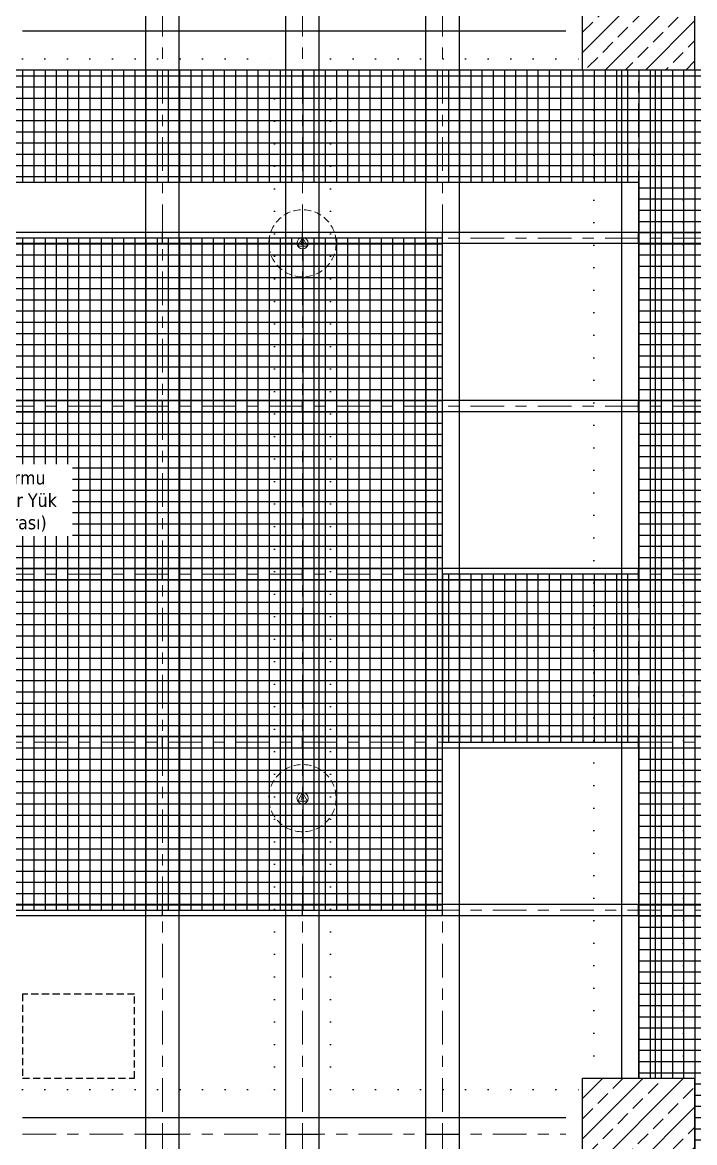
# Model space of a CAD drawing. Header units: centimetres. Extents: x 405564 to 502064, y 46284 to 60634.
# Drawn here: x 449550 to 450150, y 55075 to 56075 of the extents above; entities that cross this region are included whole.
import ezdxf
from ezdxf import colors
from ezdxf.entities.mleader import LeaderData, LeaderLine
from ezdxf.enums import TextEntityAlignment as Align
from ezdxf.math import Vec2, Vec3
from ezdxf.xclip import XClip

# ---------------------------------------------------------------- set-up
doc = ezdxf.new("R2010")
doc.units = ezdxf.units.CM
doc.header["$XCLIPFRAME"] = 0
for name, pattern in [('ACAD_ISO07W100', [3, 0, -3]), ('DASHED2', [9.525, 6.35, -3.175]), ('DOT', [0.25, 0, -0.25]), ('HIDDEN', [9.525, 6.35, -3.175]), ('XKITLINE03', [6, 3, -1, 1, -1])]:
    doc.linetypes.add(name, pattern=pattern)
doc.layers.get('0').update_dxf_attribs({"color": 8, "lineweight": 9})
for name, color, linetype, lineweight in [('0-KRCN-AYDINLATMA-130426', 8, 'Continuous', 9), ('0-KRCN-MİMARİ-220526', 8, 'Continuous', 9), ('OL_Ic', 8, 'Continuous', 9)]:
    doc.layers.add(name, color=color, linetype=linetype, lineweight=lineweight)
for name, color, linetype in [('AS_DOS_SAFT', 8, 'Continuous'), ('AS_DOS_TERAS_UST', 8, 'ACAD_ISO07W100'), ('AS_DUV', 8, 'Continuous'), ('AS_PRFL_CELIK', 8, 'Continuous'), ('AS_PRFL_CELIK AKS', 8, 'Continuous'), ('AS_PRFL_CELIK KEDI YOLU', 8, 'Continuous'), ('AS_PRFL_CELIK PLATFORM IZGARA', 8, 'Continuous'), ('AS_PYZ_BINA', 8, 'Continuous'), ('AS_TA_BETONARME', 5, 'Continuous'), ('AS_TA_TARAMA', 8, 'Continuous'), ('AS_YAZI', 8, 'Continuous')]:
    doc.layers.add(name, color=color, linetype=linetype)
doc.styles.add('2', font='arial.ttf', dxfattribs={"width": 0.9, "height": 200})
doc.styles.add('MtXpl_Tahoma', font='tahoma.ttf')
doc.styles.add('Normal_ITL', font='swissi.ttf')
pattern_1 = [(0, (-443149.746, -16832.563), (0, 10), []), (90, (-443149.746, -16832.563), (-10, 6e-16), [])]
pattern_2 = [(225, (17560.68, -7819.299), (17.96051, -17.96051), []), (225, (17542.72, -7819.299), (17.96051, -17.96051), [12.7, -6.35])]

# ---------------------------------------------------------------- blocks, each defined once
blk = doc.blocks.new('KD')
at = {"layer": '0-KRCN-AYDINLATMA-130426'}
for p, q in [((0, 5), (-4.3, -2.5)), ((4.3, -2.5), (0, 5)), ((4.3, -2.5), (-4.3, -2.5))]:
    blk.add_line(p, q, dxfattribs=at)
at = {"layer": '0-KRCN-AYDINLATMA-130426', "linetype": 'HIDDEN'}
blk.add_circle((0, 0), 30, dxfattribs=at)
at = {"layer": '0-KRCN-AYDINLATMA-130426'}
blk.add_circle((0, 0), 5, dxfattribs=at)
at = {"layer": '0-KRCN-AYDINLATMA-130426', "style": '2'}
blk.add_text('D', height=3.36, dxfattribs=at).set_placement((0, 0), align=Align.MIDDLE_CENTER)
blk = doc.blocks.new('G$C27E741DA')
at = {"layer": '0-KRCN-AYDINLATMA-130426'}
for p in [(11735.7, 8743.9), (11735.7, 8248.5)]:
    blk.add_blockref('KD', p, dxfattribs=at)
blk = doc.blocks.new('PLATFORM IZGARASI VE KEDI YOLU YERLESIMI')
at = {"layer": 'AS_PRFL_CELIK KEDI YOLU', "transparency": 33554687}
h = blk.add_hatch(dxfattribs=at)
h.set_pattern_fill('_USER', color=15, scale=10, double=1, pattern_type=0)
h.set_pattern_definition(pattern_1)
h.paths.add_polyline_path([(7550, -2400), (7500, -2400), (7500, -2300), (7550, -2300), (7550, -1900), (7975, -1900), (7975, -2175), (8100, -2175), (8100, -1900), (8100, -1800), (8100, -1250), (7975, -1250), (7975, -1800), (7125, -1800), (7125, -950), (7250, -950), (7250, -750), (7125, -750), (7125, -800), (6050, -800), (6050, -750), (5924.6, -750), (5924.6, -800), (3050, -800), (3050, -550), (2925, -550), (2925, -800), (1975, -800), (1975, -550), (1850, -550), (1850, -800), (1125, -800), (1125, -900), (1250, -900), (1250, -950), (1375, -950), (1375, -900), (6950, -900), (6950, -1250), (6775, -1250), (6775, -1400), (6950, -1400), (6950, -1700), (7000, -1700), (7000, -1800), (3900, -1800), (3900, -1700), (3950, -1700), (3950, -1550), (3775, -1550), (3775, -1800), (615, -1800), (615, -1900), (1190, -1900), (1190, -1940), (1290, -1940), (1290, -1900), (2450, -1900), (2450, -2175), (1725, -2175), (1725, -2700), (1550, -2700), (1550, -2850), (1850, -2850), (1850, -2275), (2575, -2275), (2575, -1900), (3350, -1900), (3350, -2300), (3400, -2300), (3400, -2400), (3350, -2400), (3350, -3300), (3400, -3300), (3400, -3400), (3350, -3400), (3350, -3556.2), (3525, -3556.2), (3525, -3000), (3650, -3000), (3650, -2850), (3525, -2850), (3525, -1900), (4850, -1900), (4850, -2350), (4725, -2350), (4725, -2545), (4850, -2545), (4850, -2850), (4975, -2850), (4975, -1900), (7375, -1900), (7375, -2350), (7000, -2350), (7000, -2400), (6950, -2400), (6950, -3000), (6775, -3000), (6775, -2850), (6650, -2850), (6650, -3000), (6650, -3150), (6950, -3150), (6950, -3300), (7000, -3300), (7000, -3400), (6950, -3400), (6950, -4337.5), (6525, -4337.5), (6525, -4493.7), (7125, -4493.7), (7125, -3712.5), (7250, -3712.5), (7250, -3556.2), (7125, -3556.2), (7125, -2550), (7375, -2550), (7375, -2700), (7975, -2700), (7975, -3000), (8100, -3000), (8100, -2550), (7550, -2550)])
at = {"layer": 'AS_PRFL_CELIK PLATFORM IZGARA', "transparency": 33554687}
h = blk.add_hatch(dxfattribs=at)
h.set_pattern_fill('_USER', color=256, scale=10, double=1, pattern_type=0)
h.set_pattern_definition(pattern_1)
h.paths.add_polyline_path([(6775, -950), (6175, -950), (6175, -1550), (6775, -1550)])
at = {"layer": 'AS_PRFL_CELIK KEDI YOLU', "color": 4}
for points in [[(7500, -2400), (7500, -2300), (7550, -2300), (7550, -1900), (7975, -1900), (7975, -2175), (8100, -2175), (8100, -1900), (8100, -1800), (8100, -1250), (7975, -1250), (7975, -1800), (7125, -1800), (7125, -950), (7250, -950), (7250, -750), (7125, -750), (7125, -800), (6050, -800), (6050, -750), (5924.6, -750), (5924.6, -800), (3050, -800)], [(1375, -900), (6950, -900), (6950, -1250), (6775, -1250), (6775, -1400), (6950, -1400), (6950, -1700), (7000, -1700), (7000, -1800), (3900, -1800), (3900, -1700), (3950, -1700), (3950, -1550), (3775, -1550), (3775, -1800), (615, -1800)]]:
    blk.add_lwpolyline(points, dxfattribs=at)
at = {"layer": 'AS_PRFL_CELIK PLATFORM IZGARA'}
blk.add_lwpolyline([(6175, -1550), (6775, -1550), (6775, -950), (6175, -950)], close=True, dxfattribs=at)
at = {"layer": 'AS_YAZI', "insert": (6296.6, -1158), "char_height": 12, "width": 141.875, "attachment_point": 1, "style": 'MtXpl_Tahoma', "bg_fill": 3, "box_fill_scale": 1.5, "bg_fill_color": 256, "bg_fill_transparency": 0}
blk.add_mtext('{\\fTahoma|b0|i0|c162|p34;Santral Platformu (Özel.030_Ağır Yük Platform Izgarası)}', dxfattribs=at)
blk = doc.blocks.new('A$C48c69b65')
at = {"layer": 'AS_PRFL_CELIK'}
for p, q in [((6510, -1750), (6510, -140)), ((6540, -1750), (6540, -140)), ((6635, -1750), (6635, -140)), ((6665, -1750), (6665, -140)), ((6760, -1750), (6760, -140)), ((6790, -1750), (6790, -140)), ((6400, -765), (6885, -765)), ((6935, -1700), (6935, -800)), ((6965, -1700), (6965, -800)), ((7535, -945), (260, -945)), ((6525, -955), (6525, -945)), ((6650, -955), (6650, -945)), ((6775, -955), (6775, -945)), ((6950, -955), (6950, -945)), ((7535, -955), (260, -955)), ((7535, -1095), (260, -1095)), ((6525, -1105), (6525, -1095)), ((6650, -1105), (6650, -1095)), ((6775, -1105), (6775, -1095)), ((6950, -1105), (6950, -1095)), ((7535, -1105), (260, -1105)), ((7535, -1245), (260, -1245)), ((6525, -1255), (6525, -1245)), ((6650, -1255), (6650, -1245)), ((6775, -1255), (6775, -1245)), ((6950, -1255), (6950, -1245)), ((7535, -1255), (260, -1255)), ((7535, -1395), (1600, -1395)), ((6525, -1405), (6525, -1395)), ((6650, -1405), (6650, -1395)), ((6775, -1405), (6775, -1395)), ((6950, -1405), (6950, -1395)), ((1600, -1405), (7535, -1405)), ((7535, -1545), (1600, -1545)), ((6525, -1555), (6525, -1545)), ((6650, -1555), (6650, -1545)), ((6775, -1555), (6775, -1545)), ((6950, -1555), (6950, -1545)), ((7535, -1555), (1600, -1555)), ((6400, -1735), (6885, -1735)), ((6510, -2350), (6510, -1750)), ((6510, -1750), (6540, -1750)), ((6510, -1750), (6540, -1750)), ((6540, -2350), (6540, -1750)), ((6635, -2350), (6635, -1750)), ((6635, -1750), (6665, -1750)), ((6635, -1750), (6665, -1750)), ((6665, -2350), (6665, -1750)), ((6760, -2350), (6760, -1750)), ((6760, -1750), (6790, -1750)), ((6760, -1750), (6790, -1750)), ((6790, -2350), (6790, -1750))]:
    blk.add_line(p, q, dxfattribs=at)
at = {"layer": 'AS_PRFL_CELIK AKS', "linetype": 'XKITLINE03', "lineweight": 0, "ltscale": 10}
for p, q in [((6525, -140), (6525, -1750)), ((6650, -140), (6650, -1750)), ((6775, -140), (6775, -1750)), ((6950, -1700), (6950, -800)), ((260, -950), (7535, -950)), ((260, -1100), (7535, -1100)), ((260, -1250), (7535, -1250)), ((1550, -1400), (7535, -1400)), ((1600, -1550), (7535, -1550)), ((6400, -1750), (6885, -1750)), ((6525, -1750), (6525, -2350)), ((6650, -1750), (6650, -2350)), ((6775, -1750), (6775, -2350))]:
    blk.add_line(p, q, dxfattribs=at)
blk = doc.blocks.new('A$Ca63a641c')
at = {"layer": 'AS_PYZ_BINA'}
ml = blk.add_multileader_mtext('Standard', dxfattribs=at)
ml.set_content('EST boyalı panel çit ve panel çit kapı (AS 51.101)', color=256, style='Normal_ITL')
ml.set_leader_properties()
ml.build(insert=Vec2(0, 0))
ml.multileader.update_dxf_attribs({"dogleg_length": 0.379, "arrow_head_size": 17, "scale": 75})
ctx = ml.context
ctx.base_point, ctx.scale, ctx.char_height, ctx.arrow_head_size, ctx.landing_gap_size, ctx.plane_origin = Vec3(140.5, 464.3), 75, 20, 17, 14.2, Vec3(92.5, 620.1)
notes = []
notes.append((ctx, [(0, (1, 1, 0), (112.1, 464.3), (1, 0), 28.4, [(0, [(68.5, 410)], 0, [])])]))
ctx.mtext.insert, ctx.mtext.width, ctx.mtext.flow_direction = Vec3(154.7, 477.5), 604.563, 5
for ctx, leaders in notes:
    for number, flags, end, landing, length, lines in leaders:
        leader = LeaderData()
        leader.index, (leader.has_last_leader_line, leader.has_dogleg_vector, leader.attachment_direction) = number, flags
        leader.last_leader_point, leader.dogleg_vector, leader.dogleg_length = Vec3(end), Vec3(landing), length
        for number, points, colour, breaks in lines:
            line = LeaderLine()
            line.index, line.vertices, line.color, line.breaks = number, Vec3.list(points), colors.encode_raw_color(colour), breaks
            leader.lines.append(line)
        ctx.leaders.append(leader)
blk = doc.blocks.new('A$C85dec720')
at = {"layer": 'OL_Ic'}
blk.add_blockref('A$Ca63a641c', (5315.08, 5344.25, 28.4), dxfattribs=at)
blk = doc.blocks.new('A$C6A10300A')
at = {"layer": 'AS_DUV'}
ref = blk.add_blockref('A$C85dec720', (28900.96, -17748.98), dxfattribs=dict(at, rotation=105.0255580063709))
XClip(ref).set_block_clipping_path([(6220.3367769278, 6783.7313721173), (4126.4071464743, -1017.0000000052), (7354.8298234051, -1883.5969356479), (9448.7594538586, 5917.1344364745)])
at = {"layer": 'AS_PRFL_CELIK'}
blk.add_blockref('PLATFORM IZGARASI VE KEDI YOLU YERLESIMI', (5085.68, -3801.45), dxfattribs=at)
at = {"layer": 'AS_TA_TARAMA'}
h = blk.add_hatch(dxfattribs=at)
h.set_pattern_fill('ANSI33', color=256, scale=4, angle=180)
h.set_pattern_definition(pattern_2)
h.paths.add_polyline_path([(11985.68, -4501.45), (12085.68, -4501.45), (12085.68, -4601.45), (11985.68, -4601.45)])
h = blk.add_hatch(dxfattribs=at)
h.set_pattern_fill('ANSI33', color=256, scale=4, angle=180)
h.set_pattern_definition(pattern_2)
h.paths.add_polyline_path([(11985.68, -5501.45), (12085.68, -5501.45), (12085.68, -5601.45), (11985.68, -5601.45)])
at = {"layer": 'AS_DOS_SAFT', "linetype": 'DASHED2'}
blk.add_lwpolyline([(11485.68, -5426.45), (11485.68, -5501.45), (11585.68, -5501.45), (11585.68, -5426.45)], close=True, dxfattribs=at)
at = {"layer": 'AS_DOS_TERAS_UST', "linetype": 'DOT', "ltscale": 80}
for p, q in [((11485.68, -4591.45), (11710.68, -4591.45)), ((11710.68, -5511.45), (11710.68, -4591.45)), ((11760.68, -4591.45), (11985.68, -4591.45)), ((11760.68, -5511.45), (11760.68, -4591.45)), ((11995.68, -5501.45), (11995.68, -4601.45)), ((12075.68, -5501.45), (12075.68, -4601.45)), ((11485.68, -5511.45), (11710.68, -5511.45)), ((11760.68, -5511.45), (11985.68, -5511.45))]:
    blk.add_line(p, q, dxfattribs=at)
at = {"layer": 'AS_TA_BETONARME'}
for points in [[(11985.68, -4501.45), (12085.68, -4501.45), (12085.68, -4601.45), (11985.68, -4601.45)], [(11985.68, -5501.45), (12085.68, -5501.45), (12085.68, -5601.45), (11985.68, -5601.45)]]:
    blk.add_lwpolyline(points, close=True, dxfattribs=at)
blk.add_blockref('A$C48c69b65', (5085.68, -3801.45))

msp = doc.modelspace()

# ---------------------------------------------------------------- block references
at = {"layer": '0-KRCN-AYDINLATMA-130426'}
msp.add_blockref('G$C27E741DA', (438064.1, 47134), dxfattribs=at)

# ---------------------------------------------------------------- next in the draw order: block references
at = {"layer": '0-KRCN-MİMARİ-220526'}
msp.add_blockref('A$C6A10300A', (438064.1, 60634), dxfattribs=at)

doc.saveas('drawing.dxf')
